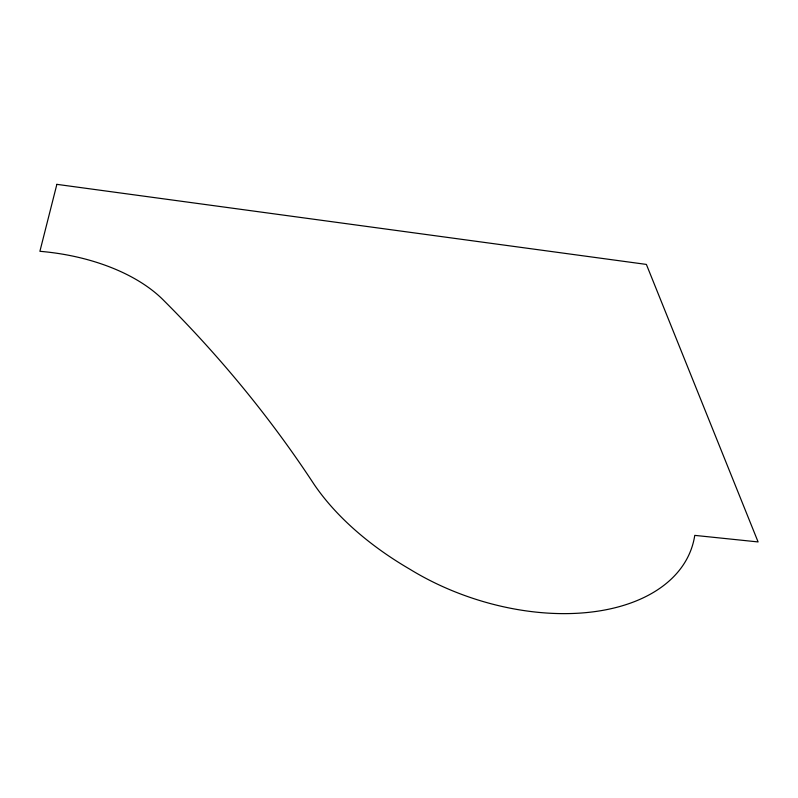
<?xml version="1.0" encoding="UTF-8"?>
<svg xmlns="http://www.w3.org/2000/svg" width="798" height="798" viewBox="0 0 798 798"><rect width="100%" height="100%" fill="white"/><g stroke="black" fill="none" stroke-linecap="round" stroke-linejoin="round"><path stroke-width="1.2" d="M56.867 184.348L39.9 251.3A157.366 89.226 3.5 0 1 164.328 301.046C220.258 356.955 270.791 418.292 314.153 484.456A255.809 150.852 18.6 0 0 409.843 569.213A192.138 117.525 18.4 0 0 694.759 535.378L758.1 541.932L646.38 264.417L56.867 184.348"/></g></svg>
